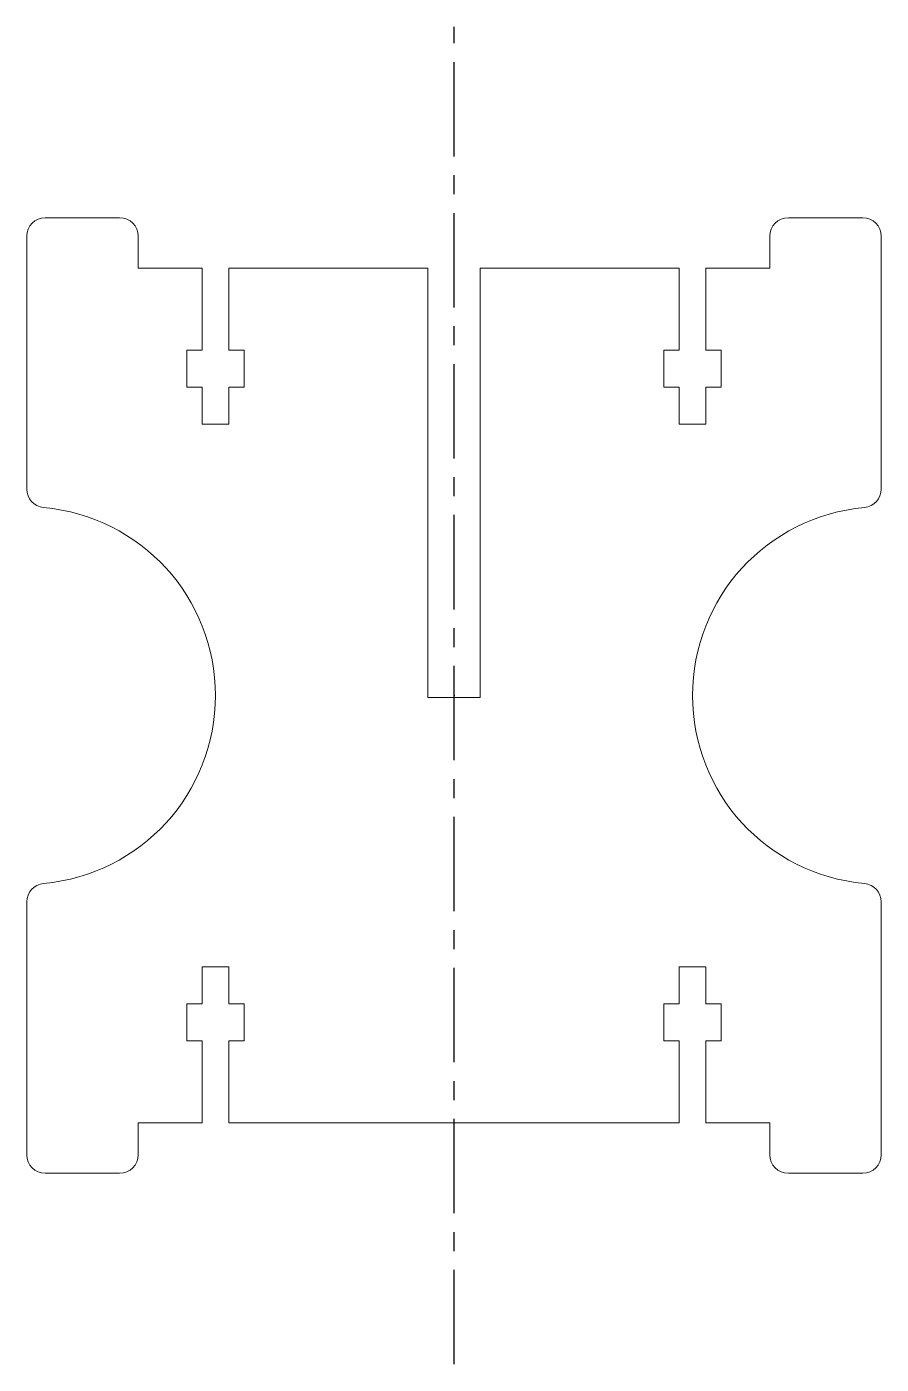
# Model space of a CAD drawing. Header units: inches. Extents: x -2.26 to 2.26, y -3.54 to 3.54.
import ezdxf

# ---------------------------------------------------------------- set-up
doc = ezdxf.new("R2010")
doc.units = ezdxf.units.IN
doc.header["$MEASUREMENT"] = 0
doc.header["$PDSIZE"] = -1
doc.linetypes.add('CENTERX2', pattern=[0.8, 0.5, -0.1, 0.1, -0.1])

msp = doc.modelspace()

# ---------------------------------------------------------------- linework, layer by layer
at = {"color": 7, "linetype": 'CENTERX2'}
msp.add_line((0, -3.5435), (0, 3.5435), dxfattribs=at)
at = {"color": 7, "linetype": 'Continuous', "lineweight": 15}
for p, q in [((-1.7717, 2.5315), (-2.1654, 2.5315)), ((2.1654, 2.5315), (1.7717, 2.5315)), ((-2.2638, 2.4331), (-2.2638, 1.094)), ((-1.6732, 2.2638), (-1.6732, 2.4331)), ((1.6732, 2.4331), (1.6732, 2.2638)), ((2.2638, 1.094), (2.2638, 2.4331)), ((-1.3337, 2.2638), (-1.6732, 2.2638)), ((-1.3337, 2.2638), (-1.3337, 1.8307)), ((-1.1939, 2.2638), (-1.1939, 1.8307)), ((-0.1378, 2.2638), (-1.1939, 2.2638)), ((-0.1378, 2.2638), (-0.1378, -0.01)), ((0.1378, -0.01), (0.1378, 2.2638)), ((1.1939, 2.2638), (0.1378, 2.2638)), ((1.1939, 2.2638), (1.1939, 1.8307)), ((1.3337, 2.2638), (1.3337, 1.8307)), ((1.6732, 2.2638), (1.3337, 2.2638)), ((-1.4157, 1.8307), (-1.3337, 1.8307)), ((-1.4157, 1.8307), (-1.4157, 1.6339)), ((-1.1939, 1.8307), (-1.1118, 1.8307)), ((-1.1118, 1.8307), (-1.1118, 1.6339)), ((1.1939, 1.8307), (1.1118, 1.8307)), ((1.1118, 1.8307), (1.1118, 1.6339)), ((1.4157, 1.8307), (1.3337, 1.8307)), ((1.4157, 1.8307), (1.4157, 1.6339)), ((-1.4157, 1.6339), (-1.3337, 1.6339)), ((-1.3337, 1.6339), (-1.3337, 1.437)), ((-1.1939, 1.6339), (-1.1939, 1.437)), ((-1.1939, 1.6339), (-1.1118, 1.6339)), ((1.1939, 1.6339), (1.1118, 1.6339)), ((1.1939, 1.6339), (1.1939, 1.437)), ((1.3337, 1.6339), (1.3337, 1.437)), ((1.4157, 1.6339), (1.3337, 1.6339)), ((-1.3337, 1.437), (-1.1939, 1.437)), ((1.3337, 1.437), (1.1939, 1.437)), ((-0.1378, -0.01), (0.1378, -0.01)), ((-2.2638, -1.094), (-2.2638, -2.4331)), ((2.2638, -2.4331), (2.2638, -1.094)), ((-1.3337, -1.437), (-1.1939, -1.437)), ((-1.3337, -1.6339), (-1.3337, -1.437)), ((-1.1939, -1.6339), (-1.1939, -1.437)), ((1.3337, -1.437), (1.1939, -1.437)), ((1.1939, -1.6339), (1.1939, -1.437)), ((1.3337, -1.6339), (1.3337, -1.437)), ((-1.4157, -1.6339), (-1.3337, -1.6339)), ((-1.4157, -1.8307), (-1.4157, -1.6339)), ((-1.1939, -1.6339), (-1.1118, -1.6339)), ((-1.1118, -1.8307), (-1.1118, -1.6339)), ((1.1939, -1.6339), (1.1118, -1.6339)), ((1.1118, -1.8307), (1.1118, -1.6339)), ((1.4157, -1.6339), (1.3337, -1.6339)), ((1.4157, -1.8307), (1.4157, -1.6339)), ((-1.4157, -1.8307), (-1.3337, -1.8307)), ((-1.3337, -2.2638), (-1.3337, -1.8307)), ((-1.1939, -2.2638), (-1.1939, -1.8307)), ((-1.1939, -1.8307), (-1.1118, -1.8307)), ((1.1939, -1.8307), (1.1118, -1.8307)), ((1.1939, -2.2638), (1.1939, -1.8307)), ((1.3337, -2.2638), (1.3337, -1.8307)), ((1.4157, -1.8307), (1.3337, -1.8307)), ((-1.6732, -2.2638), (-1.3337, -2.2638)), ((-1.6732, -2.4331), (-1.6732, -2.2638)), ((-1.1939, -2.2638), (1.1939, -2.2638)), ((1.3337, -2.2638), (1.6732, -2.2638)), ((1.6732, -2.2638), (1.6732, -2.4331)), ((-2.1654, -2.5315), (-1.7717, -2.5315)), ((1.7717, -2.5315), (2.1654, -2.5315))]:
    msp.add_line(p, q, dxfattribs=at)
for centre, radius, start, end in [((-2.1654, 2.4331), 0.0984, 90, 180), ((-1.7717, 2.4331), 0.0984, 0, 90), ((1.7717, 2.4331), 0.0984, 90, 180), ((2.1654, 2.4331), 0.0984, 0, 90), ((-2.1654, 1.094), 0.0984, 180, 264.85907), ((2.1654, 1.094), 0.0984, 275.14093, 0), ((-2.2638, 0), 1, 275.14093, 84.85907), ((2.2638, 0), 1, 95.14093, 264.85907), ((-2.1654, -1.094), 0.0984, 95.14093, 180), ((2.1654, -1.094), 0.0984, 0, 84.85907), ((-2.1654, -2.4331), 0.0984, 180, 270), ((-1.7717, -2.4331), 0.0984, 270, 0), ((1.7717, -2.4331), 0.0984, 180, 270), ((2.1654, -2.4331), 0.0984, 270, 0)]:
    msp.add_arc(centre, radius, start, end, dxfattribs=at)
at = {"color": 7, "linetype": 'Continuous'}
msp.add_point((0, 0), dxfattribs=at)

doc.saveas('drawing.dxf')
